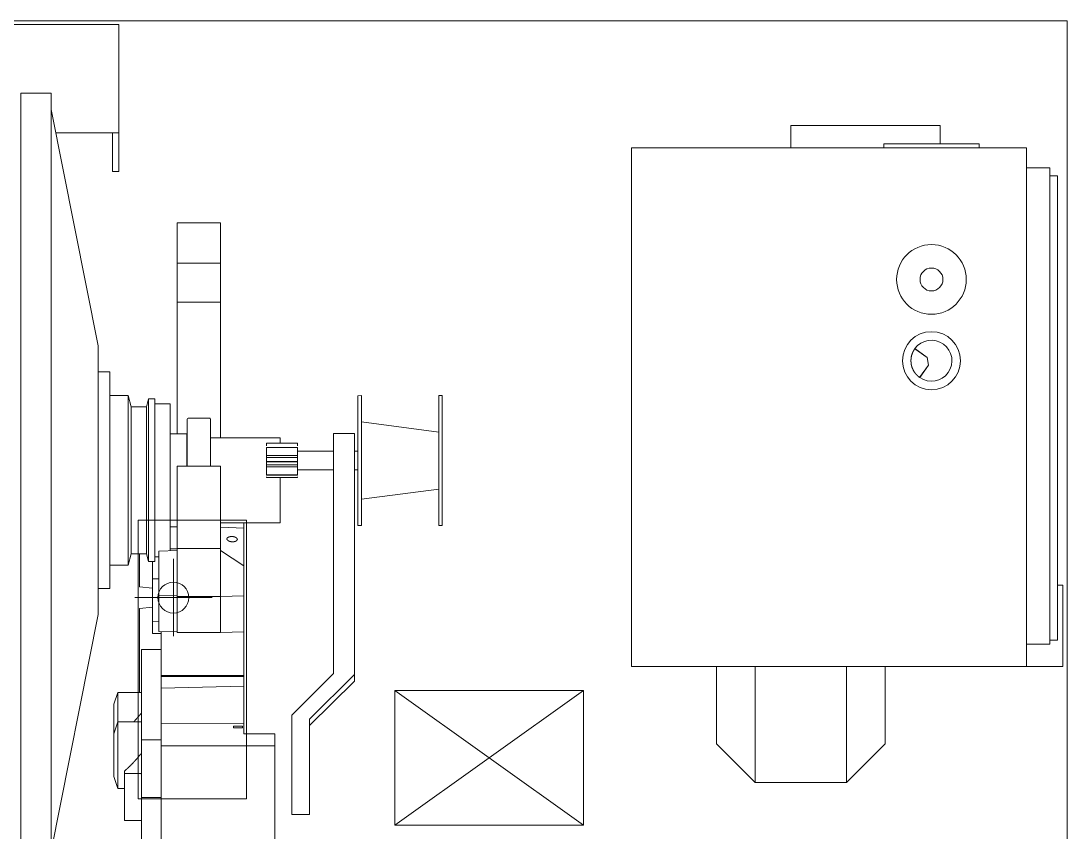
# Model space of a CAD drawing. Header units: millimetres. Extents: x 1659 to 7286, y 5003 to 7277.
# Drawn here: x 5934 to 7286, y 6229 to 7277 of the extents above; entities that cross this region are included whole.
import ezdxf

# ---------------------------------------------------------------- set-up
doc = ezdxf.new("R2010")
doc.units = ezdxf.units.MM
doc.layers.add('1', color=7, linetype='Continuous', true_color=0xffffff)

msp = doc.modelspace()

# ---------------------------------------------------------------- linework, layer by layer
at = {"layer": '1', "color": 80, "linetype": 'Continuous', "lineweight": 13}
for p, q in [((1659.1, 7276.8), (7286.1, 7276.8)), ((1659.1, 7276.8, -300), (7286.1, 7276.8, -300)), ((1659.1, 7276.8), (7286.1, 7276.8)), ((7286.1, 7276.8), (7286.1, 5002.8)), ((7286.1, 7276.8, -300), (7286.1, 5002.8, -300)), ((7286.1, 7276.8), (7286.1, 5002.8)), ((7286.1, 7276.8, -300), (7286.1, 7276.8)), ((3592.6, 7272.3), (6060.6, 7272.3)), ((6060.6, 7266.3), (6060.6, 7138.3)), ((5973.1, 7183.4), (5934.1, 7183.4)), ((6034.1, 6856.9), (5973.1, 7162.4)), ((6929, 7141.8), (7122, 7141.8)), ((6929, 7112.8), (6929, 7141.8)), ((7122, 7117.8), (7122, 7141.8)), ((5979.1, 7132.3), (6060.6, 7132.3)), ((6052.6, 7122.4), (6052.6, 7092.1)), ((6060.6, 7122.4), (6060.6, 7092.1)), ((6723.1, 6442.8), (6723.1, 7112.8)), ((6723.1, 7112.8), (7233.6, 7112.8)), ((7049.3, 7117.8), (7049.3, 7112.8)), ((7172.3, 7117.8), (7172.3, 7112.8)), ((7233.6, 6442.8), (7233.6, 7112.8)), ((7263.6, 7086.8), (7233.6, 7086.8)), ((7263.6, 6471.8), (7263.6, 7086.8)), ((6052.6, 7082.3), (6060.6, 7082.3)), ((7273.6, 7076.8), (7263.6, 7076.8)), ((7273.6, 7076.8), (7273.6, 6476.8)), ((6136.1, 7015.8), (6136.1, 6963.8)), ((6192.1, 7015.8), (6136.1, 7015.8)), ((6192.1, 7015.8), (6192.1, 6963.8)), ((6192.1, 6963.8), (6136.1, 6963.8)), ((6136.1, 6913.6), (6136.1, 6743.4)), ((6192.1, 6913.6), (6136.1, 6913.6)), ((6192.1, 6913.6), (6192.1, 6738.4)), ((7089.2, 6853.2), (7089.4, 6853.4)), ((7105.2, 6841.9), (7089.2, 6853.2)), ((7089.4, 6853.4), (7105.3, 6842)), ((7105.3, 6842), (7105.2, 6841.9)), ((7106.8, 6832), (7105.2, 6841.9)), ((7105.3, 6842), (7107, 6832)), ((7106.8, 6832), (7095.4, 6816.2)), ((7095.6, 6816), (7107, 6832)), ((7107, 6832), (7106.8, 6832)), ((6049.1, 6823.4), (6034.1, 6823.4)), ((7095.4, 6816.2), (7095.6, 6816)), ((6072.8, 6793), (6049.1, 6793)), ((6076.7, 6778.4), (6072.8, 6793)), ((6099.1, 6788.4), (6096.4, 6778.4)), ((6107.1, 6788.4), (6099.1, 6788.4)), ((6374.3, 6792.8), (6369.3, 6792.6)), ((6478.3, 6792.8), (6474.3, 6792.8)), ((6096.4, 6778.4), (6076.7, 6778.4)), ((6127.1, 6782.3), (6107.1, 6782.3)), ((6178, 6763.4), (6150.2, 6763.4)), ((6474.3, 6745.7), (6374.3, 6758.8)), ((6148.6, 6743.4), (6127.1, 6743.4)), ((6149.1, 6738.4), (6148.6, 6738.4)), ((6269.1, 6738.4), (6179.1, 6738.4)), ((6365.1, 6743.6), (6338.1, 6743.6)), ((6291.3, 6731.3), (6251.3, 6731.3)), ((6291.3, 6725.8), (6251.3, 6725.8)), ((6291.3, 6725.6), (6251.3, 6725.6)), ((6338.1, 6720.8), (6291.3, 6720.8)), ((6338.1, 6433.6), (6338.1, 6721.6)), ((6365.1, 6721.6), (6365.1, 6432.3)), ((6369.3, 6720.8), (6365.1, 6720.8)), ((6251.3, 6715.5), (6291.3, 6715.5)), ((6291.3, 6712.6), (6251.3, 6712.6)), ((6291.3, 6707.6), (6251.3, 6707.6)), ((6291.3, 6707.3), (6251.3, 6707.3)), ((6192.1, 6701.4), (6136.1, 6701.4)), ((6251.3, 6703.3), (6291.3, 6703.3)), ((6251.3, 6700.8), (6291.3, 6700.8)), ((6291.3, 6696.8), (6338.1, 6696.8)), ((6365.1, 6696.8), (6369.3, 6696.8)), ((6291.3, 6690.3), (6251.3, 6690.3)), ((6291.3, 6690.1), (6251.3, 6690.1)), ((6291.3, 6686.9), (6251.3, 6686.9)), ((6374.3, 6658.8), (6474.3, 6672)), ((6225.6, 6631.8), (6085.6, 6631.8)), ((6085.6, 6631.8), (6085.6, 6271.8)), ((6192.1, 6628.4), (6269.1, 6628.4)), ((6222.1, 6621.7), (6222.1, 6628.4)), ((6225.6, 6271.8), (6225.6, 6631.8)), ((6225.6, 6628.4), (6225.6, 6356)), ((6369.3, 6625.1), (6374.3, 6624.8)), ((6474.3, 6624.8), (6478.3, 6624.8)), ((6127.1, 6623.4), (6136.1, 6623.4)), ((6222.1, 6621.7), (6192.1, 6622.6)), ((6222.1, 6573), (6222.1, 6621.7)), ((6072.8, 6573.9), (6076.7, 6588.4)), ((6076.7, 6588.4), (6096.4, 6588.4)), ((6085.6, 6588.4), (6085.6, 6409.4)), ((6087.1, 6588.4), (6087.1, 6545.7)), ((6096.4, 6588.4), (6099.1, 6578.4)), ((6107.1, 6584.6), (6112.1, 6584.6)), ((6112.1, 6591.9), (6136.1, 6592.8)), ((6112.1, 6534.7), (6112.1, 6591.9)), ((6127.1, 6594.8), (6136.1, 6595)), ((6136.1, 6595.4), (6136.1, 6533.4)), ((6192.1, 6595.4), (6136.1, 6595.4)), ((6192.1, 6595.4), (6192.1, 6592.8)), ((6192.1, 6592.8), (6192.1, 6533.4)), ((6222.1, 6573), (6192.1, 6592.8)), ((6049.1, 6573.9), (6072.8, 6573.9)), ((6099.1, 6578.4), (6107.1, 6578.4)), ((6104.1, 6556), (6104.1, 6578.4)), ((6131.1, 6581.8), (6131.1, 6481.8)), ((6222.1, 6573), (6222.1, 6534.2)), ((6131.1, 6531.8), (6131.1, 6561.8)), ((6087.1, 6545.7), (6104.1, 6544.2)), ((6104.1, 6556), (6112.1, 6555.9)), ((6104.1, 6500.8), (6104.1, 6556)), ((7280.8, 6548), (7273.6, 6548)), ((7280.8, 6442.8), (7280.8, 6548)), ((6034.1, 6543.4), (6049.1, 6543.4)), ((6081.1, 6531.8), (6181.1, 6531.8)), ((6131.1, 6531.8), (6101.1, 6531.8)), ((6112.1, 6534.7), (6112.1, 6488.2)), ((6112.1, 6534.7), (6136.1, 6534.1)), ((6131.1, 6531.8), (6161.1, 6531.8)), ((6131.1, 6531.8), (6131.1, 6501.8)), ((6136.1, 6533.4), (6136.1, 6486.9)), ((6192.1, 6533.4), (6136.1, 6533.4)), ((6222.1, 6534.2), (6192.1, 6533.4)), ((6192.1, 6533.4), (6192.1, 6486.9)), ((6222.1, 6534.2), (6222.1, 6487.7)), ((6087.1, 6517.9), (6104.1, 6519.4)), ((6087.1, 6517.9), (6087.1, 6409.4)), ((5973.1, 6204.4), (6034.1, 6509.9)), ((6104.1, 6500.8), (6112.1, 6500.7)), ((6104.1, 6500.8), (6104.1, 6485.5)), ((6104.1, 6485.5), (6115.1, 6485.3)), ((6112.1, 6488.2), (6136.1, 6487.6)), ((6115.1, 6488.1), (6115.1, 6431)), ((6192.1, 6486.9), (6136.1, 6486.9)), ((6222.1, 6487.7), (6192.1, 6486.9)), ((6222.1, 6431), (6222.1, 6487.7)), ((7273.6, 6476.8), (7263.6, 6476.8)), ((6115.1, 6464.9), (6090.1, 6464.9)), ((7263.6, 6471.8), (7233.6, 6471.8)), ((6090.1, 6417.9), (6090.1, 6458.3)), ((6723.1, 6442.8), (7233.6, 6442.8)), ((6833.1, 6370.8), (6833.1, 6442.8)), ((6883.1, 6442.8), (6883.1, 6362.1)), ((7001.1, 6362.1), (7001.1, 6442.8)), ((7051.1, 6442.8), (7051.1, 6370.8)), ((7233.6, 6442.8), (7280.8, 6442.8)), ((6115.1, 6429.8), (6115.1, 6431)), ((6115.1, 6431), (6222.1, 6431)), ((6115.1, 6429.8), (6115.1, 6414.7)), ((6222.1, 6429.8), (6115.1, 6429.8)), ((6222.1, 6431), (6222.1, 6429.8)), ((6222.1, 6417.3), (6222.1, 6429.8)), ((6284.1, 6380), (6338.1, 6433.6)), ((6365.1, 6432.3), (6307.1, 6374.8)), ((6307.1, 6366.4), (6365.1, 6424)), ((6365.1, 6432.3), (6365.1, 6424)), ((6059.1, 6409.4), (6054.1, 6394.1)), ((6090.1, 6409.4), (6059.1, 6409.4)), ((6115.1, 6414.7), (6222.1, 6417.3)), ((6115.1, 6414.7), (6115.1, 6369.4)), ((6222.1, 6417.3), (6222.1, 6369.1)), ((6417.1, 6411.8), (6661.1, 6411.8)), ((6417.1, 6237.8), (6417.1, 6411.8)), ((6661.1, 6237.8), (6417.1, 6411.8)), ((6661.1, 6411.8), (6539.1, 6324.8)), ((6661.1, 6411.8), (6661.1, 6237.8)), ((6059.1, 6371.3), (6054.1, 6355.9)), ((6090.1, 6371.3), (6059.1, 6371.3)), ((6115.1, 6369.4), (6222.1, 6369.1)), ((6115.1, 6340.3), (6115.1, 6369.4)), ((6222.1, 6356), (6222.1, 6369.1)), ((6284.1, 6271.3), (6284.1, 6380)), ((6307.1, 6374.8), (6307.1, 6271.3)), ((6208.6, 6363.5), (6208.6, 6365.7)), ((6210.5, 6363.4), (6209.7, 6363.4)), ((6210.6, 6363.4), (6210.5, 6363.4)), ((6218.3, 6365.8), (6210.6, 6365.8)), ((6218.3, 6363.4), (6210.6, 6363.4)), ((6218.4, 6363.4), (6218.3, 6363.4)), ((6219.2, 6363.4), (6218.4, 6363.4)), ((6220.3, 6365.7), (6220.3, 6363.5)), ((6222.1, 6356), (6262.1, 6356)), ((6262.1, 6356), (6262.1, 6340.3)), ((6090.1, 6347.9), (6115.1, 6347.9)), ((6833.1, 6342.8), (6833.1, 6354.3)), ((6883.1, 6292.8), (6833.1, 6342.8)), ((7051.1, 6342.8), (7001.1, 6292.8)), ((7051.1, 6354.3), (7051.1, 6342.8)), ((6115.1, 6340.3), (6115.1, 6218.8)), ((6115.1, 6340.3), (6262.1, 6340.3)), ((6262.1, 6340.3), (6262.1, 6212)), ((6417.1, 6237.8), (6539.1, 6324.8)), ((6054.1, 6300.6), (6059.1, 6285.3)), ((6068.1, 6304.5), (6068.1, 6307.8)), ((6087.9, 6304.5), (6068.1, 6304.5)), ((6883.1, 6304.3), (6883.1, 6292.8)), ((7001.1, 6292.8), (7001.1, 6304.3)), ((7001.1, 6292.8), (6883.1, 6292.8)), ((6059.1, 6285.3), (6068.1, 6285.3)), ((6090.1, 6273.7), (6115.1, 6273.7)), ((6090.1, 6273.7), (6090.1, 6203.6)), ((6085.6, 6271.8), (6225.6, 6271.8)), ((6284.1, 6251.8), (6307.1, 6251.8)), ((6068.1, 6243.9), (6090.1, 6243.9)), ((6661.1, 6237.8), (6417.1, 6237.8))]:
    msp.add_line(p, q, dxfattribs=at)
for centre, radius in [((7110.8, 6942.8), 45), ((7110.8, 6942.8), 14.8), ((7110.8, 6837.8), 37.5), ((6131.1, 6531.8), 20)]:
    msp.add_circle(centre, radius, dxfattribs=at)
for centre, radius, start, end in [((7110.8, 6837.8), 26.5, 235.1911, 143.8353), ((6150.2, 6762.3), 1.1, 90, 180), ((6178, 6762.3), 1.1, 0, 90)]:
    msp.add_arc(centre, radius, start, end, dxfattribs=at)
for points, knots in [([(6060.6, 7266.3), (6060.6, 7267.5), (6060.6, 7269.6), (6060.6, 7271.3), (6060.6, 7272.2), (6060.6, 7272.3)], [0, 0, 0.195127, 0.555617, 0.831441, 0.980818, 1, 1]), ([(5934.1, 6683.4), (5934.1, 6703.8), (5934.1, 6724.2), (5934.1, 6744.5), (5934.1, 6764.7), (5934.1, 6774.7), (5934.1, 6794.7), (5934.1, 6814.5), (5934.1, 6834.1), (5934.1, 6853.4), (5934.1, 6872.4), (5934.1, 6891.1), (5934.1, 6909.5), (5934.1, 6927.5), (5934.1, 6936.4), (5934.1, 6953.7), (5934.1, 6970.7), (5934.1, 6987.1), (5934.1, 7003.1), (5934.1, 7018.5), (5934.1, 7026), (5934.1, 7040.6), (5934.1, 7054.5), (5934.1, 7067.9), (5934.1, 7080.6), (5934.1, 7092.7), (5934.1, 7104.1), (5934.1, 7114.7), (5934.1, 7124.7), (5934.1, 7133.9), (5934.1, 7142.4), (5934.1, 7146.3), (5934.1, 7153.7), (5934.1, 7160.2), (5934.1, 7165.9), (5934.1, 7170.9), (5934.1, 7175), (5934.1, 7178.3), (5934.1, 7180.8), (5934.1, 7182.5), (5934.1, 7183.3), (5934.1, 7183.4)], [0, 0, 0.040788, 0.081509, 0.122095, 0.162477, 0.182569, 0.222521, 0.262102, 0.301247, 0.339889, 0.377967, 0.415415, 0.452172, 0.488176, 0.505877, 0.540641, 0.574505, 0.607412, 0.639309, 0.670141, 0.685142, 0.714283, 0.742235, 0.768951, 0.794388, 0.818502, 0.841254, 0.862606, 0.882522, 0.900969, 0.917917, 0.92582, 0.940466, 0.953547, 0.965041, 0.974928, 0.983194, 0.989821, 0.994804, 0.998128, 0.999792, 1, 1]), ([(5973.1, 6683.4), (5973.1, 6703.8), (5973.1, 6724.2), (5973.1, 6744.5), (5973.1, 6764.7), (5973.1, 6774.7), (5973.1, 6794.7), (5973.1, 6814.5), (5973.1, 6834.1), (5973.1, 6853.4), (5973.1, 6872.4), (5973.1, 6891.1), (5973.1, 6909.5), (5973.1, 6927.5), (5973.1, 6936.4), (5973.1, 6953.7), (5973.1, 6970.7), (5973.1, 6987.1), (5973.1, 7003.1), (5973.1, 7018.5), (5973.1, 7026), (5973.1, 7040.6), (5973.1, 7054.5), (5973.1, 7067.9), (5973.1, 7080.6), (5973.1, 7092.7), (5973.1, 7104.1), (5973.1, 7114.7), (5973.1, 7124.7), (5973.1, 7133.9), (5973.1, 7142.4), (5973.1, 7146.3), (5973.1, 7153.7), (5973.1, 7160.2), (5973.1, 7165.9), (5973.1, 7170.9), (5973.1, 7175), (5973.1, 7178.3), (5973.1, 7180.8), (5973.1, 7182.5), (5973.1, 7183.3), (5973.1, 7183.4)], [0, 0, 0.040788, 0.081509, 0.122095, 0.162477, 0.182569, 0.222521, 0.262102, 0.301247, 0.339889, 0.377967, 0.415415, 0.452172, 0.488176, 0.505877, 0.540641, 0.574505, 0.607412, 0.639309, 0.670141, 0.685142, 0.714283, 0.742235, 0.768951, 0.794388, 0.818502, 0.841254, 0.862606, 0.882522, 0.900969, 0.917917, 0.92582, 0.940466, 0.953547, 0.965041, 0.974928, 0.983194, 0.989821, 0.994804, 0.998128, 0.999792, 1, 1]), ([(6052.6, 7132.3), (6052.6, 7132.2), (6052.6, 7131.3), (6052.6, 7130.5), (6052.6, 7128.4), (6052.6, 7127.1), (6052.6, 7124.1), (6052.6, 7122.4)], [0, 0, 0.011326, 0.100999, 0.177937, 0.390389, 0.522753, 0.829837, 1, 1]), ([(6060.6, 7138.3), (6060.6, 7137.1), (6060.6, 7134.9), (6060.6, 7133.3), (6060.6, 7132.4), (6060.6, 7132.3)], [0, 0, 0.195127, 0.555617, 0.831551, 0.980818, 1, 1]), ([(6060.6, 7132.3), (6060.6, 7132.2), (6060.6, 7131.3), (6060.6, 7130.5), (6060.6, 7128.4), (6060.6, 7127.1), (6060.6, 7124.1), (6060.6, 7122.4)], [0, 0, 0.011326, 0.100999, 0.177937, 0.390389, 0.522753, 0.829837, 1, 1]), ([(7172.3, 7117.8), (7171.8, 7117.8), (7171.3, 7117.8), (7169.7, 7117.8), (7167.2, 7117.8), (7165.7, 7117.8), (7162.1, 7117.8), (7157.9, 7117.8), (7153, 7117.8), (7147.5, 7117.8), (7141.5, 7117.8), (7138.4, 7117.8), (7131.8, 7117.8), (7124.9, 7117.8), (7117.9, 7117.8), (7114.3, 7117.8), (7107.2, 7117.8), (7100.1, 7117.8), (7093.1, 7117.8), (7086.4, 7117.8), (7083.2, 7117.8), (7077, 7117.8), (7071.2, 7117.8), (7066, 7117.8), (7061.4, 7117.8), (7059.4, 7117.8), (7055.8, 7117.8), (7053, 7117.8), (7051.8, 7117.8), (7050.2, 7117.8), (7049.4, 7117.8), (7049.3, 7117.8)], [0, 0, 0.003377, 0.007593, 0.021005, 0.040892, 0.05318, 0.082252, 0.116976, 0.156879, 0.201418, 0.25, 0.275598, 0.328988, 0.384691, 0.441953, 0.470928, 0.529072, 0.586823, 0.643403, 0.69804, 0.724402, 0.774754, 0.821395, 0.863691, 0.90106, 0.917748, 0.94682, 0.969847, 0.978995, 0.992407, 0.999156, 1, 1]), ([(6052.6, 7092.1), (6052.6, 7088.9), (6052.6, 7086.1), (6052.6, 7084), (6052.6, 7083.3), (6052.6, 7082.4), (6052.6, 7082.3)], [0, 0, 0.330072, 0.609611, 0.822063, 0.899068, 0.988674, 1, 1]), ([(6060.6, 7092.1), (6060.6, 7088.9), (6060.6, 7086.1), (6060.6, 7084), (6060.6, 7083.3), (6060.6, 7082.4), (6060.6, 7082.3)], [0, 0, 0.330072, 0.609611, 0.822063, 0.899068, 0.988674, 1, 1]), ([(6136.1, 6913.6), (6136.1, 6921.6), (6136.1, 6929.9), (6136.1, 6938.4), (6136.1, 6946.9), (6136.1, 6951.2), (6136.1, 6959.6), (6136.1, 6963.8)], [0, 0, 0.160634, 0.326237, 0.494899, 0.664707, 0.74944, 0.917324, 1, 1]), ([(6192.1, 6913.6), (6192.1, 6921.6), (6192.1, 6929.9), (6192.1, 6938.4), (6192.1, 6946.9), (6192.1, 6951.2), (6192.1, 6959.6), (6192.1, 6963.8)], [0, 0, 0.160634, 0.326237, 0.494899, 0.664707, 0.74944, 0.917324, 1, 1]), ([(6034.1, 6683.4), (6034.1, 6695.5), (6034.1, 6707.6), (6034.1, 6719.5), (6034.1, 6731.3), (6034.1, 6737), (6034.1, 6748.4), (6034.1, 6759.5), (6034.1, 6770.2), (6034.1, 6775.4), (6034.1, 6785.4), (6034.1, 6795), (6034.1, 6804), (6034.1, 6812.4), (6034.1, 6816.3), (6034.1, 6823.8), (6034.1, 6830.6), (6034.1, 6836.6), (6034.1, 6841.9), (6034.1, 6846.5), (6034.1, 6850.2), (6034.1, 6851.8), (6034.1, 6854.3), (6034.1, 6856), (6034.1, 6856.8), (6034.1, 6856.9)], [0, 0, 0.069756, 0.139173, 0.207912, 0.275636, 0.309018, 0.374607, 0.43837, 0.500002, 0.529918, 0.587787, 0.642789, 0.694658, 0.743144, 0.766046, 0.809016, 0.848047, 0.882947, 0.913545, 0.939695, 0.961262, 0.970297, 0.984807, 0.994522, 0.99939, 1, 1]), ([(7095.4, 6816.2), (7093.6, 6817.6), (7091.9, 6819.2), (7090.4, 6820.9), (7089, 6822.7), (7087.7, 6824.7), (7086.7, 6826.8), (7085.8, 6828.9), (7085.1, 6831.1), (7084.6, 6833.4), (7084.4, 6835.7), (7084.3, 6838), (7084.4, 6840.3), (7084.7, 6842.6), (7085.2, 6844.9), (7086, 6847.1), (7086.9, 6849.2), (7088, 6851.3), (7089.2, 6853.2)], [0, 0, 0.055553, 0.111106, 0.16666, 0.222211, 0.277767, 0.333337, 0.388885, 0.44444, 0.499996, 0.555558, 0.611105, 0.666663, 0.722215, 0.777783, 0.833337, 0.888881, 0.944433, 1, 1]), ([(6049.1, 6683.4), (6049.1, 6694.1), (6049.1, 6704.8), (6049.1, 6715.3), (6049.1, 6725.7), (6049.1, 6735.8), (6049.1, 6745.5), (6049.1, 6755), (6049.1, 6759.5), (6049.1, 6768.3), (6049.1, 6776.6), (6049.1, 6784.3), (6049.1, 6791.4), (6049.1, 6797.9), (6049.1, 6803.8), (6049.1, 6808.9), (6049.1, 6813.3), (6049.1, 6815.2), (6049.1, 6818.4), (6049.1, 6819.7), (6049.1, 6821.8), (6049.1, 6823), (6049.1, 6823.4)], [0, 0, 0.07655, 0.152651, 0.227854, 0.30172, 0.373819, 0.443722, 0.51102, 0.543569, 0.606228, 0.665325, 0.720524, 0.771489, 0.817933, 0.859572, 0.89617, 0.927504, 0.941144, 0.964258, 0.973698, 0.988283, 0.997066, 1, 1]), ([(6072.8, 6683.4), (6072.8, 6693), (6072.8, 6702.5), (6072.8, 6711.8), (6072.8, 6720.9), (6072.8, 6725.4), (6072.8, 6734), (6072.8, 6742.3), (6072.8, 6750.1), (6072.8, 6753.8), (6072.8, 6760.9), (6072.8, 6767.3), (6072.8, 6773.2), (6072.8, 6778.3), (6072.8, 6782.7), (6072.8, 6786.4), (6072.8, 6789.2), (6072.8, 6791.3), (6072.8, 6792), (6072.8, 6792.9), (6072.8, 6793)], [0, 0, 0.087158, 0.173646, 0.258817, 0.34202, 0.382686, 0.461747, 0.537299, 0.608759, 0.642789, 0.707105, 0.766041, 0.819151, 0.866024, 0.906309, 0.939693, 0.965928, 0.984809, 0.991444, 0.999046, 1, 1]), ([(6099.1, 6788.4), (6099.1, 6788), (6099.1, 6786.8), (6099.1, 6785.9), (6099.1, 6783.4), (6099.1, 6781.9), (6099.1, 6778.3), (6099.1, 6774), (6099.1, 6768.9), (6099.1, 6763.2), (6099.1, 6756.8), (6099.1, 6749.9), (6099.1, 6742.5), (6099.1, 6738.6), (6099.1, 6730.5), (6099.1, 6722), (6099.1, 6713.2), (6099.1, 6704.2), (6099.1, 6695), (6099.1, 6685.8), (6099.1, 6676.5), (6099.1, 6667.2), (6099.1, 6658.1), (6099.1, 6649.2), (6099.1, 6640.6), (6099.1, 6632.3), (6099.1, 6624.4), (6099.1, 6616.9), (6099.1, 6613.4), (6099.1, 6606.8), (6099.1, 6600.7), (6099.1, 6597.9), (6099.1, 6592.9), (6099.1, 6588.5), (6099.1, 6584.9), (6099.1, 6583.4), (6099.1, 6581), (6099.1, 6579.4), (6099.1, 6578.5), (6099.1, 6578.4)], [0, 0, 0.001956, 0.007812, 0.012187, 0.023794, 0.031, 0.048154, 0.068842, 0.092907, 0.120156, 0.150378, 0.183338, 0.218776, 0.237338, 0.275967, 0.316351, 0.358171, 0.401099, 0.444803, 0.488938, 0.533161, 0.577126, 0.620483, 0.662902, 0.704041, 0.743587, 0.781224, 0.816662, 0.83347, 0.865091, 0.893855, 0.907093, 0.931158, 0.951849, 0.969, 0.976206, 0.987813, 0.995603, 0.999512, 1, 1]), ([(6107.1, 6788.4), (6107.1, 6788), (6107.1, 6786.8), (6107.1, 6785.9), (6107.1, 6783.4), (6107.1, 6780.2), (6107.1, 6776.2), (6107.1, 6771.5), (6107.1, 6766.1), (6107.1, 6763.2), (6107.1, 6756.8), (6107.1, 6749.9), (6107.1, 6742.5), (6107.1, 6738.6), (6107.1, 6730.5), (6107.1, 6722), (6107.1, 6713.2), (6107.1, 6704.2), (6107.1, 6695), (6107.1, 6685.8), (6107.1, 6676.5), (6107.1, 6667.2), (6107.1, 6662.7), (6107.1, 6653.6), (6107.1, 6644.9), (6107.1, 6636.4), (6107.1, 6628.3), (6107.1, 6620.6), (6107.1, 6613.4), (6107.1, 6606.8), (6107.1, 6600.7), (6107.1, 6597.9), (6107.1, 6592.9), (6107.1, 6588.5), (6107.1, 6584.9), (6107.1, 6583.4), (6107.1, 6581), (6107.1, 6579.4), (6107.1, 6578.5), (6107.1, 6578.4)], [0, 0, 0.001956, 0.007812, 0.012187, 0.023794, 0.039127, 0.058067, 0.080465, 0.106145, 0.120156, 0.150378, 0.183338, 0.218776, 0.237338, 0.275967, 0.316351, 0.358171, 0.401099, 0.444803, 0.488938, 0.533161, 0.577126, 0.598901, 0.641833, 0.683653, 0.724033, 0.762662, 0.799238, 0.83347, 0.865091, 0.893855, 0.907093, 0.931158, 0.951849, 0.969, 0.976206, 0.987813, 0.995603, 0.999512, 1, 1]), ([(6369.3, 6792.6), (6369.3, 6792.2), (6369.3, 6790.9), (6369.3, 6788.8), (6369.3, 6787.5), (6369.3, 6784.3), (6369.3, 6780.3), (6369.3, 6775.6), (6369.3, 6770.2), (6369.3, 6764.2), (6369.3, 6757.7), (6369.3, 6750.7), (6369.3, 6743.3), (6369.3, 6735.5), (6369.3, 6727.5), (6369.3, 6719.2), (6369.3, 6710.9), (6369.3, 6702.6), (6369.3, 6694.3), (6369.3, 6686.2), (6369.3, 6678.2), (6369.3, 6674.4), (6369.3, 6667), (6369.3, 6659.9), (6369.3, 6653.4), (6369.3, 6647.4), (6369.3, 6642.1), (6369.3, 6637.4), (6369.3, 6633.4), (6369.3, 6630.1), (6369.3, 6627.7), (6369.3, 6626), (6369.3, 6625.2), (6369.3, 6625.1)], [0, 0, 0.002484, 0.009913, 0.022212, 0.030155, 0.049516, 0.073355, 0.101433, 0.133476, 0.169156, 0.208131, 0.25, 0.294358, 0.340757, 0.388741, 0.43783, 0.487535, 0.537367, 0.586823, 0.635419, 0.682672, 0.705642, 0.75, 0.791873, 0.830844, 0.866528, 0.898567, 0.926645, 0.950484, 0.969845, 0.984537, 0.994415, 0.99938, 1, 1]), ([(6374.3, 6792.8), (6374.3, 6792.7), (6374.3, 6791.9), (6374.3, 6790.2), (6374.3, 6787.8), (6374.3, 6784.5), (6374.3, 6780.5), (6374.3, 6775.8), (6374.3, 6770.4), (6374.3, 6764.4), (6374.3, 6757.9), (6374.3, 6750.8), (6374.3, 6747.2), (6374.3, 6739.5), (6374.3, 6731.6), (6374.3, 6723.4), (6374.3, 6715.1), (6374.3, 6710.9), (6374.3, 6702.6), (6374.3, 6694.2), (6374.3, 6686.1), (6374.3, 6678.1), (6374.3, 6670.5), (6374.3, 6663.3), (6374.3, 6656.5), (6374.3, 6650.2), (6374.3, 6644.5), (6374.3, 6639.4), (6374.3, 6635.1), (6374.3, 6631.4), (6374.3, 6629.9), (6374.3, 6627.4), (6374.3, 6625.8), (6374.3, 6625.2), (6374.3, 6624.8)], [0, 0, 0.000622, 0.005583, 0.015462, 0.030155, 0.049515, 0.073355, 0.101436, 0.133473, 0.169156, 0.208127, 0.25, 0.271895, 0.317331, 0.364582, 0.413176, 0.462635, 0.487535, 0.537365, 0.586824, 0.635422, 0.682673, 0.728105, 0.771273, 0.811744, 0.84912, 0.883024, 0.913121, 0.93911, 0.960738, 0.969848, 0.984538, 0.994417, 0.997516, 1, 1]), ([(6474.3, 6792.8), (6474.3, 6792.7), (6474.3, 6791.9), (6474.3, 6790.2), (6474.3, 6787.8), (6474.3, 6784.5), (6474.3, 6780.5), (6474.3, 6775.8), (6474.3, 6770.4), (6474.3, 6764.4), (6474.3, 6757.9), (6474.3, 6750.8), (6474.3, 6747.2), (6474.3, 6739.5), (6474.3, 6731.6), (6474.3, 6723.4), (6474.3, 6715.1), (6474.3, 6710.9), (6474.3, 6702.6), (6474.3, 6694.2), (6474.3, 6686.1), (6474.3, 6678.1), (6474.3, 6670.5), (6474.3, 6663.3), (6474.3, 6656.5), (6474.3, 6650.2), (6474.3, 6644.5), (6474.3, 6639.4), (6474.3, 6635.1), (6474.3, 6631.4), (6474.3, 6629.9), (6474.3, 6627.4), (6474.3, 6625.8), (6474.3, 6625.2), (6474.3, 6624.8)], [0, 0, 0.000622, 0.005583, 0.015462, 0.030155, 0.049515, 0.073355, 0.101436, 0.133473, 0.169156, 0.208127, 0.25, 0.271895, 0.317331, 0.364582, 0.413176, 0.462635, 0.487535, 0.537365, 0.586824, 0.635422, 0.682673, 0.728105, 0.771273, 0.811744, 0.84912, 0.883024, 0.913121, 0.93911, 0.960738, 0.969848, 0.984538, 0.994417, 0.997516, 1, 1]), ([(6478.3, 6708.8), (6478.3, 6717.3), (6478.3, 6725.7), (6478.3, 6734), (6478.3, 6742), (6478.3, 6749.6), (6478.3, 6756.8), (6478.3, 6763.5), (6478.3, 6766.7), (6478.3, 6772.6), (6478.3, 6777.8), (6478.3, 6782.3), (6478.3, 6786), (6478.3, 6789), (6478.3, 6790.1), (6478.3, 6791.9), (6478.3, 6792.7), (6478.3, 6792.8)], [0, 0, 0.101164, 0.201296, 0.299365, 0.394356, 0.485298, 0.571264, 0.651372, 0.688965, 0.758756, 0.82076, 0.874346, 0.918956, 0.954139, 0.968077, 0.988472, 0.998716, 1, 1]), ([(6076.7, 6778.4), (6076.7, 6778), (6076.7, 6776.8), (6076.7, 6774.7), (6076.7, 6771.8), (6076.7, 6768.2), (6076.7, 6763.8), (6076.7, 6758.7), (6076.7, 6752.9), (6076.7, 6746.6), (6076.7, 6743.2), (6076.7, 6736), (6076.7, 6728.3), (6076.7, 6720.3), (6076.7, 6711.9), (6076.7, 6703.3), (6076.7, 6694.5), (6076.7, 6685.7), (6076.7, 6676.8), (6076.7, 6667.9), (6076.7, 6659.2), (6076.7, 6650.7), (6076.7, 6642.5), (6076.7, 6638.5), (6076.7, 6630.9), (6076.7, 6623.7), (6076.7, 6617), (6076.7, 6613.9), (6076.7, 6608.2), (6076.7, 6603.1), (6076.7, 6598.7), (6076.7, 6596.8), (6076.7, 6593.5), (6076.7, 6591), (6076.7, 6590.1), (6076.7, 6588.8), (6076.7, 6588.4)], [0, 0, 0.002197, 0.00877, 0.019656, 0.034768, 0.053965, 0.077084, 0.103919, 0.134234, 0.167763, 0.185644, 0.223434, 0.263657, 0.305956, 0.349957, 0.395281, 0.441524, 0.488278, 0.535137, 0.58169, 0.627522, 0.672233, 0.715434, 0.736346, 0.776566, 0.814356, 0.849386, 0.865766, 0.896081, 0.922916, 0.946035, 0.956135, 0.973308, 0.986322, 0.99123, 0.997803, 1, 1]), ([(6096.4, 6778.4), (6096.4, 6778), (6096.4, 6777.5), (6096.4, 6775.8), (6096.4, 6773.4), (6096.4, 6770.1), (6096.4, 6766.1), (6096.4, 6761.3), (6096.4, 6755.9), (6096.4, 6749.8), (6096.4, 6743.2), (6096.4, 6736), (6096.4, 6728.3), (6096.4, 6720.3), (6096.4, 6711.9), (6096.4, 6703.3), (6096.4, 6694.5), (6096.4, 6685.7), (6096.4, 6676.8), (6096.4, 6667.9), (6096.4, 6659.2), (6096.4, 6650.7), (6096.4, 6642.5), (6096.4, 6638.5), (6096.4, 6630.9), (6096.4, 6623.7), (6096.4, 6617), (6096.4, 6613.9), (6096.4, 6608.2), (6096.4, 6603.1), (6096.4, 6598.7), (6096.4, 6596.8), (6096.4, 6593.5), (6096.4, 6591), (6096.4, 6589.4), (6096.4, 6588.8), (6096.4, 6588.4)], [0, 0, 0.002197, 0.00494, 0.013678, 0.026692, 0.043865, 0.065046, 0.090052, 0.118659, 0.150614, 0.185644, 0.223434, 0.263657, 0.305956, 0.349957, 0.395281, 0.441524, 0.488278, 0.535137, 0.58169, 0.627522, 0.672233, 0.715434, 0.736346, 0.776566, 0.814356, 0.849386, 0.865766, 0.896081, 0.922916, 0.946035, 0.956135, 0.973308, 0.986322, 0.99506, 0.997803, 1, 1]), ([(6127.1, 6683.4), (6127.1, 6688), (6127.1, 6697.1), (6127.1, 6706.1), (6127.1, 6714.8), (6127.1, 6723.4), (6127.1, 6731.5), (6127.1, 6739.3), (6127.1, 6746.6), (6127.1, 6750), (6127.1, 6756.5), (6127.1, 6762.3), (6127.1, 6765), (6127.1, 6769.8), (6127.1, 6771.9), (6127.1, 6775.6), (6127.1, 6778.5), (6127.1, 6779.7), (6127.1, 6781.3), (6127.1, 6782.2), (6127.1, 6782.3)], [0, 0, 0.046185, 0.138154, 0.228952, 0.317789, 0.403923, 0.486603, 0.565136, 0.63885, 0.673699, 0.739009, 0.798022, 0.825002, 0.873623, 0.895163, 0.932475, 0.961831, 0.973441, 0.990411, 0.998936, 1, 1]), ([(6149.1, 6701.4), (6149.1, 6709.2), (6149.1, 6716.8), (6149.1, 6724), (6149.1, 6727.4), (6149.1, 6733.9), (6149.1, 6739.9), (6149.1, 6745.3), (6149.1, 6750), (6149.1, 6754), (6149.1, 6757.2), (6149.1, 6758.6), (6149.1, 6760.7), (6149.1, 6761.9), (6149.1, 6762.3)], [0, 0, 0.128282, 0.252067, 0.370018, 0.426425, 0.53333, 0.631426, 0.71967, 0.797128, 0.862985, 0.916525, 0.938488, 0.972541, 0.993113, 1, 1]), ([(6179.1, 6762.3), (6179.1, 6762.2), (6179.1, 6761.4), (6179.1, 6759.7), (6179.1, 6757.2), (6179.1, 6754), (6179.1, 6750), (6179.1, 6747.7), (6179.1, 6742.6), (6179.1, 6737), (6179.1, 6730.7), (6179.1, 6724), (6179.1, 6716.8), (6179.1, 6709.2), (6179.1, 6701.4)], [0, 0, 0.001727, 0.015477, 0.042824, 0.083487, 0.13702, 0.202869, 0.240198, 0.323164, 0.416459, 0.519093, 0.629982, 0.747942, 0.871723, 1, 1]), ([(6148.6, 6743.4), (6148.6, 6743), (6148.6, 6742.4), (6148.6, 6740.7), (6148.6, 6739.5), (6148.6, 6736.6), (6148.6, 6732.8), (6148.6, 6728.4), (6148.6, 6723.3), (6148.6, 6720.5), (6148.6, 6714.6), (6148.6, 6708.2), (6148.6, 6701.4)], [0, 0, 0.010378, 0.023307, 0.064424, 0.092455, 0.162974, 0.251886, 0.357868, 0.479394, 0.545456, 0.686934, 0.839199, 1, 1]), ([(6269.1, 6738.4), (6269.1, 6738.3), (6269.1, 6737.4), (6269.1, 6735.6), (6269.1, 6734.4), (6269.1, 6731.3)], [0, 0, 0.01597, 0.143361, 0.396007, 0.568059, 1, 1]), ([(6338.1, 6721.6), (6338.1, 6726), (6338.1, 6730.2), (6338.1, 6734), (6338.1, 6737.3), (6338.1, 6738.8), (6338.1, 6741.1), (6338.1, 6742.7), (6338.1, 6743.5), (6338.1, 6743.6)], [0, 0, 0.201159, 0.391265, 0.564099, 0.713985, 0.778716, 0.885228, 0.958218, 0.995344, 1, 1]), ([(6365.1, 6743.6), (6365.1, 6743.2), (6365.1, 6742), (6365.1, 6740), (6365.1, 6738.8), (6365.1, 6735.8), (6365.1, 6732.2), (6365.1, 6728.2), (6365.1, 6723.9), (6365.1, 6721.6)], [0, 0, 0.018623, 0.073922, 0.164033, 0.221284, 0.357774, 0.519795, 0.702, 0.898444, 1, 1]), ([(6251.3, 6727.7), (6251.3, 6728), (6251.3, 6730.3), (6251.3, 6731.3)], [0, 0, 0.068582, 0.730306, 1, 1]), ([(6251.3, 6715.5), (6251.3, 6716.1), (6251.3, 6718.1), (6251.3, 6720.5), (6251.3, 6722.2), (6251.3, 6725.6)], [0, 0, 0.063539, 0.258539, 0.49928, 0.664965, 1, 1]), ([(6291.3, 6727.7), (6291.3, 6728), (6291.3, 6730.3), (6291.3, 6731.3)], [0, 0, 0.068582, 0.730306, 1, 1]), ([(6291.3, 6715.5), (6291.3, 6716.1), (6291.3, 6718.1), (6291.3, 6720.5), (6291.3, 6722.2), (6291.3, 6725.6)], [0, 0, 0.063539, 0.258539, 0.49928, 0.664965, 1, 1]), ([(6251.3, 6712.5), (6251.3, 6712.5), (6251.3, 6712.2), (6251.3, 6711.1), (6251.3, 6710.1), (6251.3, 6707.6)], [0, 0, 0.003912, 0.064473, 0.294173, 0.49946, 1, 1]), ([(6251.3, 6703.3), (6251.3, 6703.3), (6251.3, 6703.4), (6251.3, 6704.3), (6251.3, 6706.1), (6251.3, 6707.3)], [0, 0, 0.005803, 0.041452, 0.251202, 0.71232, 1, 1]), ([(6291.3, 6712.5), (6291.3, 6712.5), (6291.3, 6712.2), (6291.3, 6711.1), (6291.3, 6710.1), (6291.3, 6707.6)], [0, 0, 0.003912, 0.064473, 0.294173, 0.49946, 1, 1]), ([(6291.3, 6703.3), (6291.3, 6703.3), (6291.3, 6703.4), (6291.3, 6704.3), (6291.3, 6706.1), (6291.3, 6707.3)], [0, 0, 0.005803, 0.041452, 0.251202, 0.71232, 1, 1]), ([(6478.3, 6624.8), (6478.3, 6624.9), (6478.3, 6625.8), (6478.3, 6627.5), (6478.3, 6630.1), (6478.3, 6633.4), (6478.3, 6637.5), (6478.3, 6642.4), (6478.3, 6647.9), (6478.3, 6654.1), (6478.3, 6660.8), (6478.3, 6668.1), (6478.3, 6675.7), (6478.3, 6683.7), (6478.3, 6687.8), (6478.3, 6696.1), (6478.3, 6704.6), (6478.3, 6708.8)], [0, 0, 0.001284, 0.011528, 0.031923, 0.062248, 0.102195, 0.151356, 0.209226, 0.275206, 0.348628, 0.428728, 0.514694, 0.605644, 0.700635, 0.749346, 0.848573, 0.949351, 1, 1]), ([(6136.1, 6595.4), (6136.1, 6604), (6136.1, 6613.1), (6136.1, 6622.7), (6136.1, 6632.5), (6136.1, 6642.7), (6136.1, 6653.2), (6136.1, 6663.8), (6136.1, 6674.5), (6136.1, 6679.9), (6136.1, 6690.7), (6136.1, 6701.4)], [0, 0, 0.081473, 0.167393, 0.257243, 0.350491, 0.44659, 0.544971, 0.645037, 0.746213, 0.797019, 0.898712, 1, 1]), ([(6192.1, 6595.4), (6192.1, 6604), (6192.1, 6613.1), (6192.1, 6622.7), (6192.1, 6632.5), (6192.1, 6642.7), (6192.1, 6653.2), (6192.1, 6663.8), (6192.1, 6674.5), (6192.1, 6679.9), (6192.1, 6690.7), (6192.1, 6701.4)], [0, 0, 0.081473, 0.167393, 0.257243, 0.350491, 0.44659, 0.544971, 0.645037, 0.746213, 0.797019, 0.898712, 1, 1]), ([(6251.3, 6700.8), (6251.3, 6699.1), (6251.3, 6696.7), (6251.3, 6693.7), (6251.3, 6690.3)], [0, 0, 0.167454, 0.397215, 0.680401, 1, 1]), ([(6291.3, 6700.8), (6291.3, 6699.1), (6291.3, 6696.7), (6291.3, 6693.7), (6291.3, 6690.3)], [0, 0, 0.167454, 0.397215, 0.680401, 1, 1]), ([(5934.1, 6183.4), (5934.1, 6183.8), (5934.1, 6185.1), (5934.1, 6187.2), (5934.1, 6188.5), (5934.1, 6191.8), (5934.1, 6196), (5934.1, 6200.9), (5934.1, 6206.7), (5934.1, 6213.2), (5934.1, 6220.5), (5934.1, 6228.6), (5934.1, 6232.9), (5934.1, 6242.2), (5934.1, 6247.1), (5934.1, 6257.4), (5934.1, 6268.4), (5934.1, 6280.1), (5934.1, 6292.5), (5934.1, 6305.6), (5934.1, 6319.2), (5934.1, 6333.5), (5934.1, 6340.9), (5934.1, 6356), (5934.1, 6363.8), (5934.1, 6379.7), (5934.1, 6396.2), (5934.1, 6413.1), (5934.1, 6430.5), (5934.1, 6448.3), (5934.1, 6466.5), (5934.1, 6485), (5934.1, 6503.9), (5934.1, 6523.1), (5934.1, 6532.8), (5934.1, 6552.4), (5934.1, 6572.2), (5934.1, 6592.1), (5934.1, 6612.3), (5934.1, 6632.5), (5934.1, 6652.8), (5934.1, 6673.2), (5934.1, 6683.4)], [0, 0, 0.000832, 0.003328, 0.007482, 0.010179, 0.016808, 0.025073, 0.034961, 0.046454, 0.059535, 0.074181, 0.090368, 0.099032, 0.117479, 0.127255, 0.147894, 0.16995, 0.193388, 0.218169, 0.244251, 0.271591, 0.300143, 0.314859, 0.345139, 0.360692, 0.392588, 0.425496, 0.45936, 0.494122, 0.529729, 0.566117, 0.603227, 0.640998, 0.679366, 0.698754, 0.737899, 0.777479, 0.81743, 0.857685, 0.898176, 0.938839, 0.979602, 1, 1]), ([(5973.1, 6183.4), (5973.1, 6183.8), (5973.1, 6185.1), (5973.1, 6187.2), (5973.1, 6188.5), (5973.1, 6191.8), (5973.1, 6196), (5973.1, 6200.9), (5973.1, 6206.7), (5973.1, 6213.2), (5973.1, 6220.5), (5973.1, 6228.6), (5973.1, 6232.9), (5973.1, 6242.2), (5973.1, 6247.1), (5973.1, 6257.4), (5973.1, 6268.4), (5973.1, 6280.1), (5973.1, 6292.5), (5973.1, 6305.6), (5973.1, 6319.2), (5973.1, 6333.5), (5973.1, 6340.9), (5973.1, 6356), (5973.1, 6363.8), (5973.1, 6379.7), (5973.1, 6396.2), (5973.1, 6413.1), (5973.1, 6430.5), (5973.1, 6448.3), (5973.1, 6466.5), (5973.1, 6485), (5973.1, 6503.9), (5973.1, 6523.1), (5973.1, 6532.8), (5973.1, 6552.4), (5973.1, 6572.2), (5973.1, 6592.1), (5973.1, 6612.3), (5973.1, 6632.5), (5973.1, 6652.8), (5973.1, 6673.2), (5973.1, 6683.4)], [0, 0, 0.000832, 0.003328, 0.007482, 0.010179, 0.016808, 0.025073, 0.034961, 0.046454, 0.059535, 0.074181, 0.090368, 0.099032, 0.117479, 0.127255, 0.147894, 0.16995, 0.193388, 0.218169, 0.244251, 0.271591, 0.300143, 0.314859, 0.345139, 0.360692, 0.392588, 0.425496, 0.45936, 0.494122, 0.529729, 0.566117, 0.603227, 0.640998, 0.679366, 0.698754, 0.737899, 0.777479, 0.81743, 0.857685, 0.898176, 0.938839, 0.979602, 1, 1]), ([(6034.1, 6509.9), (6034.1, 6510.4), (6034.1, 6511.6), (6034.1, 6513.7), (6034.1, 6516.6), (6034.1, 6520.4), (6034.1, 6524.9), (6034.1, 6530.2), (6034.1, 6536.3), (6034.1, 6543.1), (6034.1, 6550.5), (6034.1, 6558.6), (6034.1, 6562.9), (6034.1, 6571.9), (6034.1, 6576.6), (6034.1, 6586.4), (6034.1, 6596.7), (6034.1, 6607.4), (6034.1, 6612.9), (6034.1, 6624.1), (6034.1, 6635.6), (6034.1, 6647.4), (6034.1, 6653.3), (6034.1, 6665.3), (6034.1, 6677.4), (6034.1, 6683.4)], [0, 0, 0.002436, 0.009729, 0.021853, 0.038738, 0.060305, 0.086455, 0.11705, 0.151953, 0.190981, 0.233954, 0.280661, 0.305342, 0.357211, 0.384336, 0.440806, 0.499998, 0.56163, 0.593262, 0.657978, 0.72436, 0.792088, 0.826351, 0.89547, 0.965101, 1, 1]), ([(6049.1, 6543.4), (6049.1, 6543.8), (6049.1, 6545.1), (6049.1, 6547.1), (6049.1, 6550), (6049.1, 6551.7), (6049.1, 6555.7), (6049.1, 6560.4), (6049.1, 6563.1), (6049.1, 6568.9), (6049.1, 6575.4), (6049.1, 6582.6), (6049.1, 6590.3), (6049.1, 6598.6), (6049.1, 6602.9), (6049.1, 6611.9), (6049.1, 6621.3), (6049.1, 6631.1), (6049.1, 6641.2), (6049.1, 6646.3), (6049.1, 6656.8), (6049.1, 6662.1), (6049.1, 6672.7), (6049.1, 6683.4)], [0, 0, 0.002934, 0.011722, 0.026307, 0.046604, 0.05886, 0.087497, 0.121491, 0.140432, 0.182071, 0.228514, 0.27948, 0.334674, 0.393775, 0.424684, 0.488982, 0.556281, 0.626182, 0.698281, 0.73502, 0.809609, 0.84735, 0.923451, 1, 1]), ([(6072.8, 6573.9), (6072.8, 6574.3), (6072.8, 6575.5), (6072.8, 6577.6), (6072.8, 6580.5), (6072.8, 6584.1), (6072.8, 6588.6), (6072.8, 6593.7), (6072.8, 6599.5), (6072.8, 6606), (6072.8, 6613), (6072.8, 6616.7), (6072.8, 6624.6), (6072.8, 6632.8), (6072.8, 6641.5), (6072.8, 6650.5), (6072.8, 6659.7), (6072.8, 6669.1), (6072.8, 6678.6), (6072.8, 6683.4)], [0, 0, 0.003804, 0.015191, 0.034072, 0.060307, 0.093691, 0.133976, 0.180849, 0.233959, 0.292895, 0.357211, 0.391241, 0.462701, 0.538253, 0.617314, 0.699292, 0.783557, 0.869471, 0.956382, 1, 1]), ([(6127.1, 6592.4), (6127.1, 6596.4), (6127.1, 6601.2), (6127.1, 6606.7), (6127.1, 6612.8), (6127.1, 6619.6), (6127.1, 6626.9), (6127.1, 6634.8), (6127.1, 6638.8), (6127.1, 6647.3), (6127.1, 6656), (6127.1, 6665), (6127.1, 6669.6), (6127.1, 6678.8), (6127.1, 6683.4)], [0, 0, 0.043984, 0.096333, 0.156596, 0.224243, 0.298686, 0.379262, 0.465268, 0.51008, 0.602815, 0.699032, 0.797879, 0.848019, 0.949192, 1, 1]), ([(6269.1, 6686.9), (6269.1, 6680), (6269.1, 6673.2), (6269.1, 6669.8), (6269.1, 6663.2), (6269.1, 6657), (6269.1, 6651.1), (6269.1, 6645.8), (6269.1, 6641.1), (6269.1, 6637), (6269.1, 6633.7), (6269.1, 6631.1), (6269.1, 6629.4), (6269.1, 6628.5), (6269.1, 6628.4)], [0, 0, 0.11812, 0.235314, 0.292995, 0.405362, 0.512281, 0.612045, 0.703105, 0.784015, 0.853474, 0.910421, 0.953927, 0.983327, 0.998135, 1, 1]), ([(6200.3, 6607.6), (6200.4, 6607), (6200.7, 6606.4), (6201.2, 6605.9), (6201.9, 6605.4), (6202.7, 6604.9), (6203.7, 6604.5), (6204.8, 6604.2), (6205.9, 6604), (6207.1, 6603.9), (6208.2, 6603.9), (6209.4, 6604), (6210.4, 6604.2), (6211.4, 6604.5), (6212.2, 6604.9), (6212.9, 6605.4), (6213.4, 6605.9), (6213.7, 6606.4), (6213.8, 6607), (6213.7, 6607.6), (6213.4, 6608.2), (6212.9, 6608.7), (6212.2, 6609.2), (6211.4, 6609.7), (6210.4, 6610.1), (6209.4, 6610.4), (6208.2, 6610.6), (6207.1, 6610.7), (6205.9, 6610.7), (6204.8, 6610.6), (6203.7, 6610.4), (6202.7, 6610.1), (6201.9, 6609.7), (6201.2, 6609.3), (6200.7, 6608.8), (6200.4, 6608.2), (6200.3, 6607.6)], [0, 0, 0.018346, 0.038455, 0.061262, 0.087208, 0.116194, 0.147907, 0.181798, 0.217131, 0.253139, 0.289007, 0.323918, 0.357119, 0.38795, 0.415914, 0.440761, 0.462576, 0.481936, 0.500002, 0.518348, 0.538457, 0.561278, 0.587208, 0.616212, 0.647925, 0.681796, 0.717125, 0.753136, 0.789004, 0.823914, 0.857135, 0.887966, 0.91592, 0.940773, 0.962574, 0.981933, 1, 1]), ([(6090.1, 6464.9), (6090.1, 6464.8), (6090.1, 6464), (6090.1, 6462.3), (6090.1, 6459.9), (6090.1, 6458.3)], [0, 0, 0.01575, 0.141846, 0.393042, 0.767444, 1, 1]), ([(6059.1, 6409.4), (6059.1, 6409), (6059.1, 6408.5), (6059.1, 6406.7), (6059.1, 6404.1), (6059.1, 6400.8), (6059.1, 6396.7), (6059.1, 6391.9), (6059.1, 6386.6), (6059.1, 6380.7), (6059.1, 6374.5), (6059.1, 6371.3)], [0, 0, 0.011536, 0.025895, 0.071502, 0.13895, 0.227097, 0.334453, 0.459183, 0.599207, 0.752118, 0.915369, 1, 1]), ([(6090.1, 6417.9), (6090.1, 6414.3), (6090.1, 6409.9), (6090.1, 6404.7), (6090.1, 6398.9), (6090.1, 6392.4), (6090.1, 6385.3), (6090.1, 6377.7), (6090.1, 6369.6), (6090.1, 6361.1), (6090.1, 6352.4), (6090.1, 6347.9)], [0, 0, 0.051292, 0.113966, 0.187426, 0.271009, 0.363942, 0.465355, 0.57431, 0.689808, 0.810769, 0.936078, 1, 1]), ([(6054.1, 6394.1), (6054.1, 6393.9), (6054.1, 6393.1), (6054.1, 6391.4), (6054.1, 6388.9), (6054.1, 6385.6), (6054.1, 6381.7), (6054.1, 6377.3), (6054.1, 6372.3), (6054.1, 6369.7), (6054.1, 6364.3), (6054.1, 6361.5), (6054.1, 6355.9)], [0, 0, 0.002823, 0.025358, 0.069907, 0.135414, 0.220321, 0.322652, 0.439966, 0.569508, 0.637926, 0.780026, 0.852877, 1, 1]), ([(6090.1, 6383), (6087.7, 6380.2), (6085.2, 6377.3), (6082.6, 6374.3), (6079.9, 6371.3)], [0, 0, 0.236772, 0.482952, 0.737678, 1, 1]), ([(6059.1, 6371.3), (6059.1, 6371.2), (6059.1, 6370.3), (6059.1, 6368.7), (6059.1, 6366.2), (6059.1, 6364.7), (6059.1, 6361.2), (6059.1, 6359.2), (6059.1, 6354.7), (6059.1, 6349.8), (6059.1, 6344.4), (6059.1, 6338.7), (6059.1, 6332.8), (6059.1, 6329.8), (6059.1, 6323.8), (6059.1, 6317.9), (6059.1, 6312.1), (6059.1, 6306.8), (6059.1, 6304.2), (6059.1, 6299.5), (6059.1, 6295.3), (6059.1, 6291.8), (6059.1, 6290.3), (6059.1, 6287.8), (6059.1, 6286.2), (6059.1, 6285.4), (6059.1, 6285.3)], [0, 0, 0.001215, 0.01093, 0.030166, 0.058539, 0.075991, 0.116994, 0.140345, 0.192186, 0.25001, 0.31271, 0.379049, 0.447741, 0.482552, 0.552267, 0.620959, 0.687298, 0.74999, 0.779587, 0.834558, 0.883013, 0.924016, 0.941461, 0.969842, 0.98907, 0.998785, 1, 1]), ([(6833.1, 6354.3), (6833.1, 6354.9), (6833.1, 6356.4), (6833.1, 6358.6), (6833.1, 6361.5), (6833.1, 6364.9), (6833.1, 6368.8), (6833.1, 6370.8)], [0, 0, 0.037024, 0.124694, 0.259206, 0.434748, 0.643747, 0.877229, 1, 1]), ([(7051.1, 6370.8), (7051.1, 6366.8), (7051.1, 6363.1), (7051.1, 6359.9), (7051.1, 6357.4), (7051.1, 6355.5), (7051.1, 6354.5), (7051.1, 6354.3)], [0, 0, 0.241976, 0.464399, 0.657731, 0.813599, 0.925271, 0.987979, 1, 1]), ([(6054.1, 6355.9), (6054.1, 6355.8), (6054.1, 6354.9), (6054.1, 6353.3), (6054.1, 6352.2), (6054.1, 6349.4), (6054.1, 6347.8), (6054.1, 6344.1), (6054.1, 6339.9), (6054.1, 6337.7), (6054.1, 6333.1), (6054.1, 6330.7), (6054.1, 6325.8), (6054.1, 6321.1), (6054.1, 6316.6), (6054.1, 6312.4), (6054.1, 6308.7), (6054.1, 6305.6), (6054.1, 6304.3), (6054.1, 6302.3), (6054.1, 6301.1), (6054.1, 6300.6)], [0, 0, 0.001904, 0.017033, 0.046846, 0.066992, 0.116976, 0.146442, 0.213207, 0.288692, 0.328985, 0.413178, 0.456418, 0.543582, 0.629415, 0.711308, 0.786793, 0.853558, 0.909579, 0.933008, 0.969852, 0.992406, 1, 1]), ([(6208.6, 6365.7), (6208.7, 6365.7), (6209, 6365.7), (6209.4, 6365.7), (6210, 6365.8), (6210.6, 6365.8)], [0, 0, 0.050998, 0.193255, 0.414186, 0.691964, 1, 1]), ([(6209.7, 6363.4), (6209.1, 6363.4), (6208.7, 6363.5), (6208.6, 6363.5)], [0, 0, 0.526334, 0.87441, 1, 1]), ([(6218.3, 6365.8), (6218.9, 6365.8), (6219.5, 6365.7), (6219.9, 6365.7), (6220.2, 6365.7), (6220.3, 6365.7)], [0, 0, 0.307907, 0.58557, 0.80641, 0.948607, 1, 1]), ([(6220.3, 6363.5), (6220.2, 6363.5), (6219.8, 6363.4), (6219.2, 6363.4)], [0, 0, 0.125495, 0.474086, 1, 1]), ([(6883.1, 6362.1), (6883.1, 6354.7), (6883.1, 6351.1), (6883.1, 6344.1), (6883.1, 6337.5), (6883.1, 6331.3), (6883.1, 6325.6), (6883.1, 6320.4), (6883.1, 6315.9), (6883.1, 6312.1), (6883.1, 6309), (6883.1, 6307.7), (6883.1, 6305.8), (6883.1, 6304.6), (6883.1, 6304.3)], [0, 0, 0.127624, 0.190052, 0.311196, 0.426251, 0.533852, 0.632742, 0.721774, 0.799897, 0.866205, 0.91992, 0.941855, 0.975547, 0.995363, 1, 1]), ([(7001.1, 6304.3), (7001.1, 6305.1), (7001.1, 6306.6), (7001.1, 6309), (7001.1, 6312.1), (7001.1, 6315.9), (7001.1, 6318.1), (7001.1, 6322.9), (7001.1, 6328.4), (7001.1, 6334.3), (7001.1, 6340.8), (7001.1, 6344.1), (7001.1, 6351.1), (7001.1, 6358.4), (7001.1, 6362.1)], [0, 0, 0.012788, 0.039588, 0.08008, 0.133795, 0.200103, 0.237745, 0.321442, 0.415547, 0.518947, 0.630429, 0.688804, 0.809948, 0.935787, 1, 1]), ([(6090.1, 6347.9), (6090.1, 6345.8), (6090.1, 6342.9), (6090.1, 6341.2), (6090.1, 6337.2), (6090.1, 6332.5), (6090.1, 6327.1), (6090.1, 6321.2), (6090.1, 6314.8), (6090.1, 6308), (6090.1, 6300.7), (6090.1, 6293.2), (6090.1, 6285.5), (6090.1, 6281.6), (6090.1, 6273.7)], [0, 0, 0.028455, 0.067439, 0.09075, 0.144692, 0.207897, 0.279677, 0.359239, 0.445719, 0.538181, 0.635599, 0.736931, 0.841053, 0.89381, 1, 1]), ([(6090.1, 6331.1), (6087.9, 6328.5), (6085.7, 6325.8), (6083.4, 6323.1), (6081, 6320.4), (6078.5, 6317.8), (6075.9, 6315.2), (6073.4, 6312.7), (6070.7, 6310.2), (6068.1, 6307.8)], [0, 0, 0.106987, 0.215907, 0.326382, 0.438022, 0.55045, 0.663243, 0.776038, 0.888411, 1, 1]), ([(6068.1, 6304.5), (6068.1, 6304.1), (6068.1, 6302.8), (6068.1, 6300.8), (6068.1, 6298.1), (6068.1, 6294.7), (6068.1, 6290.7), (6068.1, 6286.4), (6068.1, 6281.6), (6068.1, 6276.7), (6068.1, 6274.2), (6068.1, 6269.2), (6068.1, 6264.4), (6068.1, 6259.8), (6068.1, 6255.6), (6068.1, 6251.9), (6068.1, 6250.3), (6068.1, 6247.6), (6068.1, 6245.5), (6068.1, 6244.8), (6068.1, 6244), (6068.1, 6243.9)], [0, 0, 0.006816, 0.027099, 0.060271, 0.105436, 0.16136, 0.226525, 0.299149, 0.377257, 0.458707, 0.499995, 0.582297, 0.662338, 0.737966, 0.807095, 0.867858, 0.894564, 0.939729, 0.972901, 0.984697, 0.998296, 1, 1]), ([(6087.9, 6304.5), (6089, 6304.4), (6090.1, 6304.2)], [0, 0, 0.524241, 1, 1]), ([(6284.1, 6271.3), (6284.1, 6267.4), (6284.1, 6263.6), (6284.1, 6260), (6284.1, 6256.9), (6284.1, 6254.5), (6284.1, 6252.8), (6284.1, 6251.9), (6284.1, 6251.8)], [0, 0, 0.200919, 0.397075, 0.57854, 0.736128, 0.861866, 0.949407, 0.994326, 1, 1]), ([(6307.1, 6271.3), (6307.1, 6267.4), (6307.1, 6263.6), (6307.1, 6260), (6307.1, 6258.4), (6307.1, 6255.6), (6307.1, 6253.5), (6307.1, 6252.8), (6307.1, 6251.9), (6307.1, 6251.8)], [0, 0, 0.200919, 0.397075, 0.57854, 0.660846, 0.803438, 0.910737, 0.949407, 0.994326, 1, 1])]:
    msp.add_open_spline(points, degree=1, knots=knots, dxfattribs=at)
for points in [[(6251.3, 6725.8), (6251.3, 6725.6)], [(6291.3, 6725.8), (6291.3, 6725.6)], [(6251.3, 6715.5), (6251.3, 6712.2)], [(6251.3, 6707.6), (6251.3, 6707.3)], [(6291.3, 6715.5), (6291.3, 6712.2)], [(6291.3, 6707.6), (6291.3, 6707.3)], [(6251.3, 6704), (6251.3, 6700.8)], [(6291.3, 6704), (6291.3, 6700.8)], [(6251.3, 6690.3), (6251.3, 6690.1)], [(6251.3, 6688), (6251.3, 6686.9)], [(6291.3, 6690.3), (6291.3, 6690.1)], [(6291.3, 6688), (6291.3, 6686.9)]]:
    msp.add_open_spline(points, degree=1, dxfattribs=at)

doc.saveas('drawing.dxf')
